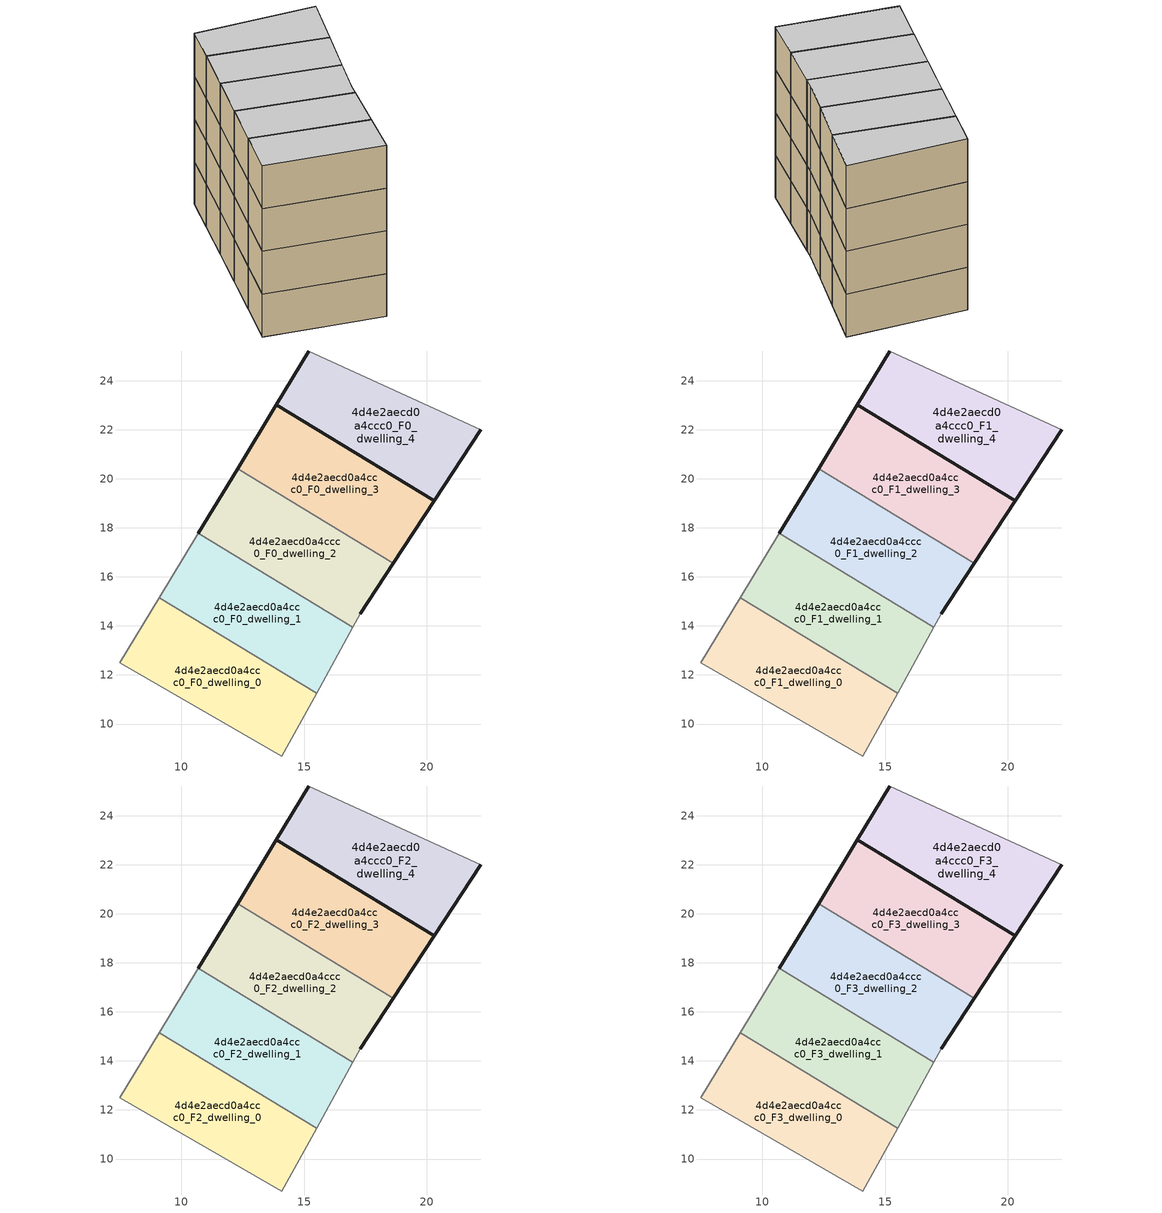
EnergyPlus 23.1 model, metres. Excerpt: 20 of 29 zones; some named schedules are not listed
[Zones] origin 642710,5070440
4d4e2aecd0a4ccc0_F0_dwelling_0
 floor ground (EU_floor_Construction): 14.09,8.7 15.51,11.26 9.1,15.15 7.49,12.5 z0
 wall adiabatic (EU_wall_Construction): 15.51,11.26 14.09,8.7 7.49,12.5 9.1,15.15 15.51,11.26 z0:3
4d4e2aecd0a4ccc0_F0_dwelling_1
 floor ground (EU_floor_Construction): 15.51,11.26 16.99,13.95 10.69,17.78 9.1,15.15 z0
 wall adiabatic (EU_wall_Construction): 16.99,13.95 15.51,11.26 9.1,15.15 10.69,17.78 z0:3
 wall to 4d4e2aecd0a4ccc0_F0_dwelling_2 (EU_wall_Construction): 10.69,17.78 16.99,13.95 z0:3
4d4e2aecd0a4ccc0_F0_dwelling_2
 floor ground (EU_floor_Construction): 17.3,14.5 18.64,16.56 12.29,20.42 10.69,17.78 16.99,13.95 z0
 wall outside (EU_wall_Construction): 10.69,17.78 12.29,20.42 / 18.64,16.56 17.3,14.5 z0:3
 wall adiabatic (EU_wall_Construction): 17.3,14.5 16.99,13.95 z0:3
 wall to 4d4e2aecd0a4ccc0_F0_dwelling_3 (EU_wall_Construction): 12.29,20.42 18.64,16.56 z0:3
4d4e2aecd0a4ccc0_F0_dwelling_3
 floor ground (EU_floor_Construction): 18.64,16.56 20.31,19.11 13.87,23.02 12.29,20.42 z0
 wall outside (EU_wall_Construction): 12.29,20.42 13.87,23.02 20.31,19.11 18.64,16.56 z0:3
4d4e2aecd0a4ccc0_F0_dwelling_4
 floor ground (EU_floor_Construction): 20.31,19.11 22.2,22 15.2,25.21 13.87,23.02 z0
 wall outside (EU_wall_Construction): 22.2,22 20.31,19.11 13.87,23.02 15.2,25.21 z0:3
 wall adiabatic (EU_wall_Construction): 15.2,25.21 22.2,22 z0:3
4d4e2aecd0a4ccc0_F1_dwelling_0
 floor to 4d4e2aecd0a4ccc0_F0_dwelling_0 (EU_floor_Construction): 14.09,8.7 15.51,11.26 9.1,15.15 7.49,12.5 z3
 wall adiabatic (EU_wall_Construction): 15.51,11.26 14.09,8.7 7.49,12.5 9.1,15.15 15.51,11.26 z3:6
4d4e2aecd0a4ccc0_F1_dwelling_1
 floor to 4d4e2aecd0a4ccc0_F0_dwelling_1 (EU_floor_Construction): 15.51,11.26 16.99,13.95 10.69,17.78 9.1,15.15 z3
 wall adiabatic (EU_wall_Construction): 16.99,13.95 15.51,11.26 9.1,15.15 10.69,17.78 z3:6
 wall to 4d4e2aecd0a4ccc0_F1_dwelling_2 (EU_wall_Construction): 10.69,17.78 16.99,13.95 z3:6
4d4e2aecd0a4ccc0_F1_dwelling_2
 floor to 4d4e2aecd0a4ccc0_F0_dwelling_2 (EU_floor_Construction): 17.3,14.5 18.64,16.56 12.29,20.42 10.69,17.78 16.99,13.95 z3
 wall outside (EU_wall_Construction): 10.69,17.78 12.29,20.42 / 18.64,16.56 17.3,14.5 z3:6
 wall adiabatic (EU_wall_Construction): 17.3,14.5 16.99,13.95 z3:6
 wall to 4d4e2aecd0a4ccc0_F1_dwelling_3 (EU_wall_Construction): 12.29,20.42 18.64,16.56 z3:6
4d4e2aecd0a4ccc0_F1_dwelling_3
 floor to 4d4e2aecd0a4ccc0_F0_dwelling_3 (EU_floor_Construction): 18.64,16.56 20.31,19.11 13.87,23.02 12.29,20.42 z3
 wall outside (EU_wall_Construction): 12.29,20.42 13.87,23.02 20.31,19.11 18.64,16.56 z3:6
4d4e2aecd0a4ccc0_F1_dwelling_4
 floor to 4d4e2aecd0a4ccc0_F0_dwelling_4 (EU_floor_Construction): 20.31,19.11 22.2,22 15.2,25.21 13.87,23.02 z3
 wall outside (EU_wall_Construction): 22.2,22 20.31,19.11 13.87,23.02 15.2,25.21 z3:6
 wall adiabatic (EU_wall_Construction): 15.2,25.21 22.2,22 z3:6
4d4e2aecd0a4ccc0_F2_dwelling_0
 floor to 4d4e2aecd0a4ccc0_F1_dwelling_0 (EU_floor_Construction): 14.09,8.7 15.51,11.26 9.1,15.15 7.49,12.5 z6
 wall adiabatic (EU_wall_Construction): 15.51,11.26 14.09,8.7 7.49,12.5 9.1,15.15 15.51,11.26 z6:9
4d4e2aecd0a4ccc0_F2_dwelling_1
 floor to 4d4e2aecd0a4ccc0_F1_dwelling_1 (EU_floor_Construction): 15.51,11.26 16.99,13.95 10.69,17.78 9.1,15.15 z6
 wall adiabatic (EU_wall_Construction): 16.99,13.95 15.51,11.26 9.1,15.15 10.69,17.78 z6:9
 wall to 4d4e2aecd0a4ccc0_F2_dwelling_2 (EU_wall_Construction): 10.69,17.78 16.99,13.95 z6:9
4d4e2aecd0a4ccc0_F2_dwelling_2
 floor to 4d4e2aecd0a4ccc0_F1_dwelling_2 (EU_floor_Construction): 17.3,14.5 18.64,16.56 12.29,20.42 10.69,17.78 16.99,13.95 z6
 wall outside (EU_wall_Construction): 10.69,17.78 12.29,20.42 / 18.64,16.56 17.3,14.5 z6:9
 wall adiabatic (EU_wall_Construction): 17.3,14.5 16.99,13.95 z6:9
 wall to 4d4e2aecd0a4ccc0_F2_dwelling_3 (EU_wall_Construction): 12.29,20.42 18.64,16.56 z6:9
4d4e2aecd0a4ccc0_F2_dwelling_3
 floor to 4d4e2aecd0a4ccc0_F1_dwelling_3 (EU_floor_Construction): 18.64,16.56 20.31,19.11 13.87,23.02 12.29,20.42 z6
 wall outside (EU_wall_Construction): 12.29,20.42 13.87,23.02 20.31,19.11 18.64,16.56 z6:9
4d4e2aecd0a4ccc0_F2_dwelling_4
 floor to 4d4e2aecd0a4ccc0_F1_dwelling_4 (EU_floor_Construction): 20.31,19.11 22.2,22 15.2,25.21 13.87,23.02 z6
 wall outside (EU_wall_Construction): 22.2,22 20.31,19.11 13.87,23.02 15.2,25.21 z6:9
 wall adiabatic (EU_wall_Construction): 15.2,25.21 22.2,22 z6:9
4d4e2aecd0a4ccc0_F3_dwelling_0
 floor to 4d4e2aecd0a4ccc0_F2_dwelling_0 (EU_floor_Construction): 14.09,8.7 15.51,11.26 9.1,15.15 7.49,12.5 z9
 wall adiabatic (EU_wall_Construction): 15.51,11.26 14.09,8.7 7.49,12.5 9.1,15.15 15.51,11.26 z9:12
 ceiling to 4d4e2aecd0a4ccc0_F4_dwelling_0 (EU_floor_Construction): 15.51,11.26 14.09,8.7 7.49,12.5 9.1,15.15 z12
4d4e2aecd0a4ccc0_F3_dwelling_1
 floor to 4d4e2aecd0a4ccc0_F2_dwelling_1 (EU_floor_Construction): 15.51,11.26 16.99,13.95 10.69,17.78 9.1,15.15 z9
 wall adiabatic (EU_wall_Construction): 16.99,13.95 15.51,11.26 9.1,15.15 10.69,17.78 z9:12
 wall to 4d4e2aecd0a4ccc0_F3_dwelling_2 (EU_wall_Construction): 10.69,17.78 16.99,13.95 z9:12
 ceiling to 4d4e2aecd0a4ccc0_F4_dwelling_1 (EU_floor_Construction): 16.99,13.95 15.51,11.26 9.1,15.15 10.69,17.78 z12
4d4e2aecd0a4ccc0_F3_dwelling_2
 floor to 4d4e2aecd0a4ccc0_F2_dwelling_2 (EU_floor_Construction): 17.3,14.5 18.64,16.56 12.29,20.42 10.69,17.78 16.99,13.95 z9
 wall outside (EU_wall_Construction): 10.69,17.78 12.29,20.42 / 18.64,16.56 17.3,14.5 z9:12
 wall adiabatic (EU_wall_Construction): 17.3,14.5 16.99,13.95 z9:12
 wall to 4d4e2aecd0a4ccc0_F3_dwelling_3 (EU_wall_Construction): 12.29,20.42 18.64,16.56 z9:12
 ceiling to 4d4e2aecd0a4ccc0_F4_dwelling_2 (EU_floor_Construction): 18.64,16.56 17.3,14.5 16.99,13.95 10.69,17.78 12.29,20.42 z12
4d4e2aecd0a4ccc0_F3_dwelling_3
 floor to 4d4e2aecd0a4ccc0_F2_dwelling_3 (EU_floor_Construction): 18.64,16.56 20.31,19.11 13.87,23.02 12.29,20.42 z9
 wall outside (EU_wall_Construction): 12.29,20.42 13.87,23.02 20.31,19.11 18.64,16.56 z9:12
 ceiling to 4d4e2aecd0a4ccc0_F4_dwelling_3 (EU_floor_Construction): 20.31,19.11 18.64,16.56 12.29,20.42 13.87,23.02 z12
4d4e2aecd0a4ccc0_F3_dwelling_4
 floor to 4d4e2aecd0a4ccc0_F2_dwelling_4 (EU_floor_Construction): 20.31,19.11 22.2,22 15.2,25.21 13.87,23.02 z9
 wall outside (EU_wall_Construction): 22.2,22 20.31,19.11 13.87,23.02 15.2,25.21 z9:12
 wall adiabatic (EU_wall_Construction): 15.2,25.21 22.2,22 z9:12
 ceiling to 4d4e2aecd0a4ccc0_F4_dwelling_4 (EU_floor_Construction): 22.2,22 20.31,19.11 13.87,23.02 15.2,25.21 z12
[Building]
EU S2 Campaign: North Axis=0; Terrain=City; Solar Distribution=FullExterior
[Site:Location]
Lyon-Bron: Latitude=45.75; Longitude=5; Time Zone=1; Elevation=198
[SizingPeriod:WeatherFileDays]
AnnualSizingPeriod: Begin Month=1; Begin Day of Month=1; End Month=12; End Day of Month=31; Day of Week for Start Day=Monday; Use Weather File Daylight Saving Period=No; Use Weather File Rain and Snow Indicators=No
[MATERIAL]
EU_InternalMass_Material: Roughness=MediumRough; Thickness=0.1; Conductivity=1; Density=1800; Specific Heat=900; Thermal Absorptance=0.9; Solar Absorptance=0.7; Visible Absorptance=0.7
[MATERIAL:NOMASS] Roughness=MediumRough; Thermal Absorptance=0.9; Solar Absorptance=0.7; Visible Absorptance=0.7
Name | Thermal Resistance
EU_wall_NoMass | 0.776494
EU_floor_NoMass | 0.421597
[CONSTRUCTION]
EU_wall_Construction: EU_wall_NoMass
EU_floor_Construction: EU_floor_NoMass
EU_InternalMass_Construction: EU_InternalMass_Material
[ZONE] Type=1; Multiplier=1; Ceiling Height=autocalculate; Floor Area=autocalculate; Part of Total Floor Area=Yes
Name | Volume
4d4e2aecd0a4ccc0_F0_dwelling_0 | 68.4119
4d4e2aecd0a4ccc0_F1_dwelling_0; 4d4e2aecd0a4ccc0_F2_dwelling_0; 4d4e2aecd0a4ccc0_F3_dwelling_0 | 68.4111
4d4e2aecd0a4ccc0_F0_dwelling_1 | 68.3972
4d4e2aecd0a4ccc0_F1_dwelling_1; 4d4e2aecd0a4ccc0_F2_dwelling_1; 4d4e2aecd0a4ccc0_F3_dwelling_1 | 68.3979
4d4e2aecd0a4ccc0_F0_dwelling_2; 4d4e2aecd0a4ccc0_F1_dwelling_2; 4d4e2aecd0a4ccc0_F2_dwelling_2; 4d4e2aecd0a4ccc0_F3_dwelling_2 | 68.4067
4d4e2aecd0a4ccc0_F0_dwelling_3; 4d4e2aecd0a4ccc0_F1_dwelling_3; 4d4e2aecd0a4ccc0_F2_dwelling_3; 4d4e2aecd0a4ccc0_F3_dwelling_3 | 68.3826
4d4e2aecd0a4ccc0_F0_dwelling_4 | 68.417
4d4e2aecd0a4ccc0_F1_dwelling_4; 4d4e2aecd0a4ccc0_F2_dwelling_4; 4d4e2aecd0a4ccc0_F3_dwelling_4 | 68.4155
[INTERNALMASS] Construction=EU_InternalMass_Construction
Name | Zone or ZoneList | Surface Area
4d4e2aecd0a4ccc0_F0_dwelling_0_EU_InternalMass | 4d4e2aecd0a4ccc0_F0_dwelling_0 | 22.8039
4d4e2aecd0a4ccc0_F0_dwelling_1_EU_InternalMass | 4d4e2aecd0a4ccc0_F0_dwelling_1 | 22.7993
4d4e2aecd0a4ccc0_F0_dwelling_2_EU_InternalMass | 4d4e2aecd0a4ccc0_F0_dwelling_2 | 22.8021
4d4e2aecd0a4ccc0_F0_dwelling_3_EU_InternalMass | 4d4e2aecd0a4ccc0_F0_dwelling_3 | 22.7942
4d4e2aecd0a4ccc0_F0_dwelling_4_EU_InternalMass | 4d4e2aecd0a4ccc0_F0_dwelling_4 | 22.8053
4d4e2aecd0a4ccc0_F1_dwelling_0_EU_InternalMass | 4d4e2aecd0a4ccc0_F1_dwelling_0 | 22.8039
4d4e2aecd0a4ccc0_F1_dwelling_1_EU_InternalMass | 4d4e2aecd0a4ccc0_F1_dwelling_1 | 22.7993
4d4e2aecd0a4ccc0_F1_dwelling_2_EU_InternalMass | 4d4e2aecd0a4ccc0_F1_dwelling_2 | 22.8021
4d4e2aecd0a4ccc0_F1_dwelling_3_EU_InternalMass | 4d4e2aecd0a4ccc0_F1_dwelling_3 | 22.7942
4d4e2aecd0a4ccc0_F1_dwelling_4_EU_InternalMass | 4d4e2aecd0a4ccc0_F1_dwelling_4 | 22.8053
4d4e2aecd0a4ccc0_F2_dwelling_0_EU_InternalMass | 4d4e2aecd0a4ccc0_F2_dwelling_0 | 22.8039
4d4e2aecd0a4ccc0_F2_dwelling_1_EU_InternalMass | 4d4e2aecd0a4ccc0_F2_dwelling_1 | 22.7993
4d4e2aecd0a4ccc0_F2_dwelling_2_EU_InternalMass | 4d4e2aecd0a4ccc0_F2_dwelling_2 | 22.8021
4d4e2aecd0a4ccc0_F2_dwelling_3_EU_InternalMass | 4d4e2aecd0a4ccc0_F2_dwelling_3 | 22.7942
4d4e2aecd0a4ccc0_F2_dwelling_4_EU_InternalMass | 4d4e2aecd0a4ccc0_F2_dwelling_4 | 22.8053
4d4e2aecd0a4ccc0_F3_dwelling_0_EU_InternalMass | 4d4e2aecd0a4ccc0_F3_dwelling_0 | 22.8039
4d4e2aecd0a4ccc0_F3_dwelling_1_EU_InternalMass | 4d4e2aecd0a4ccc0_F3_dwelling_1 | 22.7993
4d4e2aecd0a4ccc0_F3_dwelling_2_EU_InternalMass | 4d4e2aecd0a4ccc0_F3_dwelling_2 | 22.8021
4d4e2aecd0a4ccc0_F3_dwelling_3_EU_InternalMass | 4d4e2aecd0a4ccc0_F3_dwelling_3 | 22.7942
4d4e2aecd0a4ccc0_F3_dwelling_4_EU_InternalMass | 4d4e2aecd0a4ccc0_F3_dwelling_4 | 22.8053
[OTHEREQUIPMENT] Fuel Type=Electricity; Design Level Calculation Method=Watts/Area; Power per Zone Floor Area=1; Fraction Latent=0; Fraction Radiant=0; Fraction Lost=0; Carbon Dioxide Generation Rate=0; EndUse Subcategory=EU_Step8_InternalGains
Name | Zone or ZoneList or Space or SpaceList | Schedule
EU_Step8_InternalGain_4d4e2aecd0a4ccc0_F0_dwelling_0_f000 | 4d4e2aecd0a4ccc0_F0_dwelling_0 | EU_Step8_GainSchedule_4d4e2aecd0a4ccc0_F0_dwelling_0_f000
EU_Step8_InternalGain_4d4e2aecd0a4ccc0_F0_dwelling_1_f000 | 4d4e2aecd0a4ccc0_F0_dwelling_1 | EU_Step8_GainSchedule_4d4e2aecd0a4ccc0_F0_dwelling_1_f000
EU_Step8_InternalGain_4d4e2aecd0a4ccc0_F0_dwelling_2_f000 | 4d4e2aecd0a4ccc0_F0_dwelling_2 | EU_Step8_GainSchedule_4d4e2aecd0a4ccc0_F0_dwelling_2_f000
EU_Step8_InternalGain_4d4e2aecd0a4ccc0_F0_dwelling_3_f000 | 4d4e2aecd0a4ccc0_F0_dwelling_3 | EU_Step8_GainSchedule_4d4e2aecd0a4ccc0_F0_dwelling_3_f000
EU_Step8_InternalGain_4d4e2aecd0a4ccc0_F0_dwelling_4_f000 | 4d4e2aecd0a4ccc0_F0_dwelling_4 | EU_Step8_GainSchedule_4d4e2aecd0a4ccc0_F0_dwelling_4_f000
EU_Step8_InternalGain_4d4e2aecd0a4ccc0_F1_dwelling_0_f000 | 4d4e2aecd0a4ccc0_F1_dwelling_0 | EU_Step8_GainSchedule_4d4e2aecd0a4ccc0_F1_dwelling_0_f000
EU_Step8_InternalGain_4d4e2aecd0a4ccc0_F1_dwelling_1_f000 | 4d4e2aecd0a4ccc0_F1_dwelling_1 | EU_Step8_GainSchedule_4d4e2aecd0a4ccc0_F1_dwelling_1_f000
EU_Step8_InternalGain_4d4e2aecd0a4ccc0_F1_dwelling_2_f000 | 4d4e2aecd0a4ccc0_F1_dwelling_2 | EU_Step8_GainSchedule_4d4e2aecd0a4ccc0_F1_dwelling_2_f000
EU_Step8_InternalGain_4d4e2aecd0a4ccc0_F1_dwelling_3_f000 | 4d4e2aecd0a4ccc0_F1_dwelling_3 | EU_Step8_GainSchedule_4d4e2aecd0a4ccc0_F1_dwelling_3_f000
EU_Step8_InternalGain_4d4e2aecd0a4ccc0_F1_dwelling_4_f000 | 4d4e2aecd0a4ccc0_F1_dwelling_4 | EU_Step8_GainSchedule_4d4e2aecd0a4ccc0_F1_dwelling_4_f000
EU_Step8_InternalGain_4d4e2aecd0a4ccc0_F2_dwelling_0_f000 | 4d4e2aecd0a4ccc0_F2_dwelling_0 | EU_Step8_GainSchedule_4d4e2aecd0a4ccc0_F2_dwelling_0_f000
EU_Step8_InternalGain_4d4e2aecd0a4ccc0_F2_dwelling_1_f000 | 4d4e2aecd0a4ccc0_F2_dwelling_1 | EU_Step8_GainSchedule_4d4e2aecd0a4ccc0_F2_dwelling_1_f000
EU_Step8_InternalGain_4d4e2aecd0a4ccc0_F2_dwelling_2_f000 | 4d4e2aecd0a4ccc0_F2_dwelling_2 | EU_Step8_GainSchedule_4d4e2aecd0a4ccc0_F2_dwelling_2_f000
EU_Step8_InternalGain_4d4e2aecd0a4ccc0_F2_dwelling_3_f000 | 4d4e2aecd0a4ccc0_F2_dwelling_3 | EU_Step8_GainSchedule_4d4e2aecd0a4ccc0_F2_dwelling_3_f000
EU_Step8_InternalGain_4d4e2aecd0a4ccc0_F2_dwelling_4_f000 | 4d4e2aecd0a4ccc0_F2_dwelling_4 | EU_Step8_GainSchedule_4d4e2aecd0a4ccc0_F2_dwelling_4_f000
EU_Step8_InternalGain_4d4e2aecd0a4ccc0_F3_dwelling_0_f000 | 4d4e2aecd0a4ccc0_F3_dwelling_0 | EU_Step8_GainSchedule_4d4e2aecd0a4ccc0_F3_dwelling_0_f000
EU_Step8_InternalGain_4d4e2aecd0a4ccc0_F3_dwelling_1_f000 | 4d4e2aecd0a4ccc0_F3_dwelling_1 | EU_Step8_GainSchedule_4d4e2aecd0a4ccc0_F3_dwelling_1_f000
EU_Step8_InternalGain_4d4e2aecd0a4ccc0_F3_dwelling_2_f000 | 4d4e2aecd0a4ccc0_F3_dwelling_2 | EU_Step8_GainSchedule_4d4e2aecd0a4ccc0_F3_dwelling_2_f000
EU_Step8_InternalGain_4d4e2aecd0a4ccc0_F3_dwelling_3_f000 | 4d4e2aecd0a4ccc0_F3_dwelling_3 | EU_Step8_GainSchedule_4d4e2aecd0a4ccc0_F3_dwelling_3_f000
EU_Step8_InternalGain_4d4e2aecd0a4ccc0_F3_dwelling_4_f000 | 4d4e2aecd0a4ccc0_F3_dwelling_4 | EU_Step8_GainSchedule_4d4e2aecd0a4ccc0_F3_dwelling_4_f000
[ZONEVENTILATION:DESIGNFLOWRATE] Schedule=EU_AlwaysOn; Design Flow Rate Calculation Method=AirChanges/Hour; Air Changes per Hour=0.693814; Ventilation Type=Natural; Fan Pressure Rise=0; Fan Total Efficiency=1; Constant Term Coefficient=1; Temperature Term Coefficient=0; Velocity Term Coefficient=0; Velocity Squared Term Coefficient=0; Minimum Indoor Temperature=-100; Maximum Indoor Temperature=100; Delta Temperature=-100; Minimum Outdoor Temperature=-100; Maximum Outdoor Temperature=100; Maximum Wind Speed=40
Name | Zone or ZoneList or Space or SpaceList
EU_ConstantAir_4d4e2aecd0a4ccc0_F0_dwelling_0 | 4d4e2aecd0a4ccc0_F0_dwelling_0
EU_ConstantAir_4d4e2aecd0a4ccc0_F0_dwelling_1 | 4d4e2aecd0a4ccc0_F0_dwelling_1
EU_ConstantAir_4d4e2aecd0a4ccc0_F0_dwelling_2 | 4d4e2aecd0a4ccc0_F0_dwelling_2
EU_ConstantAir_4d4e2aecd0a4ccc0_F0_dwelling_3 | 4d4e2aecd0a4ccc0_F0_dwelling_3
EU_ConstantAir_4d4e2aecd0a4ccc0_F0_dwelling_4 | 4d4e2aecd0a4ccc0_F0_dwelling_4
EU_ConstantAir_4d4e2aecd0a4ccc0_F1_dwelling_0 | 4d4e2aecd0a4ccc0_F1_dwelling_0
EU_ConstantAir_4d4e2aecd0a4ccc0_F1_dwelling_1 | 4d4e2aecd0a4ccc0_F1_dwelling_1
EU_ConstantAir_4d4e2aecd0a4ccc0_F1_dwelling_2 | 4d4e2aecd0a4ccc0_F1_dwelling_2
EU_ConstantAir_4d4e2aecd0a4ccc0_F1_dwelling_3 | 4d4e2aecd0a4ccc0_F1_dwelling_3
EU_ConstantAir_4d4e2aecd0a4ccc0_F1_dwelling_4 | 4d4e2aecd0a4ccc0_F1_dwelling_4
EU_ConstantAir_4d4e2aecd0a4ccc0_F2_dwelling_0 | 4d4e2aecd0a4ccc0_F2_dwelling_0
EU_ConstantAir_4d4e2aecd0a4ccc0_F2_dwelling_1 | 4d4e2aecd0a4ccc0_F2_dwelling_1
EU_ConstantAir_4d4e2aecd0a4ccc0_F2_dwelling_2 | 4d4e2aecd0a4ccc0_F2_dwelling_2
EU_ConstantAir_4d4e2aecd0a4ccc0_F2_dwelling_3 | 4d4e2aecd0a4ccc0_F2_dwelling_3
EU_ConstantAir_4d4e2aecd0a4ccc0_F2_dwelling_4 | 4d4e2aecd0a4ccc0_F2_dwelling_4
EU_ConstantAir_4d4e2aecd0a4ccc0_F3_dwelling_0 | 4d4e2aecd0a4ccc0_F3_dwelling_0
EU_ConstantAir_4d4e2aecd0a4ccc0_F3_dwelling_1 | 4d4e2aecd0a4ccc0_F3_dwelling_1
EU_ConstantAir_4d4e2aecd0a4ccc0_F3_dwelling_2 | 4d4e2aecd0a4ccc0_F3_dwelling_2
EU_ConstantAir_4d4e2aecd0a4ccc0_F3_dwelling_3 | 4d4e2aecd0a4ccc0_F3_dwelling_3
EU_ConstantAir_4d4e2aecd0a4ccc0_F3_dwelling_4 | 4d4e2aecd0a4ccc0_F3_dwelling_4
[HVACTEMPLATE:THERMOSTAT] Constant Heating Setpoint=20; Constant Cooling Setpoint=50
EU_HeatOnly_4d4e2aecd0a4ccc0_F0_dwelling_0; EU_HeatOnly_4d4e2aecd0a4ccc0_F0_dwelling_1; EU_HeatOnly_4d4e2aecd0a4ccc0_F0_dwelling_2; EU_HeatOnly_4d4e2aecd0a4ccc0_F0_dwelling_3; EU_HeatOnly_4d4e2aecd0a4ccc0_F0_dwelling_4; EU_HeatOnly_4d4e2aecd0a4ccc0_F1_dwelling_0; EU_HeatOnly_4d4e2aecd0a4ccc0_F1_dwelling_1; EU_HeatOnly_4d4e2aecd0a4ccc0_F1_dwelling_2; EU_HeatOnly_4d4e2aecd0a4ccc0_F1_dwelling_3; EU_HeatOnly_4d4e2aecd0a4ccc0_F1_dwelling_4; EU_HeatOnly_4d4e2aecd0a4ccc0_F2_dwelling_0; EU_HeatOnly_4d4e2aecd0a4ccc0_F2_dwelling_1; EU_HeatOnly_4d4e2aecd0a4ccc0_F2_dwelling_2; EU_HeatOnly_4d4e2aecd0a4ccc0_F2_dwelling_3; EU_HeatOnly_4d4e2aecd0a4ccc0_F2_dwelling_4; EU_HeatOnly_4d4e2aecd0a4ccc0_F3_dwelling_0; EU_HeatOnly_4d4e2aecd0a4ccc0_F3_dwelling_1; EU_HeatOnly_4d4e2aecd0a4ccc0_F3_dwelling_2; EU_HeatOnly_4d4e2aecd0a4ccc0_F3_dwelling_3; EU_HeatOnly_4d4e2aecd0a4ccc0_F3_dwelling_4; EU_HeatOnly_4d4e2aecd0a4ccc0_F4_dwelling_0; EU_HeatOnly_4d4e2aecd0a4ccc0_F4_dwelling_1; EU_HeatOnly_4d4e2aecd0a4ccc0_F4_dwelling_2; EU_HeatOnly_4d4e2aecd0a4ccc0_F4_dwelling_3; EU_HeatOnly_4d4e2aecd0a4ccc0_F4_dwelling_4; EU_HeatOnly_4d4e2aecd0a4ccc0_F5_dwelling_0; EU_HeatOnly_4d4e2aecd0a4ccc0_F5_dwelling_1; EU_HeatOnly_4d4e2aecd0a4ccc0_F5_dwelling_2
